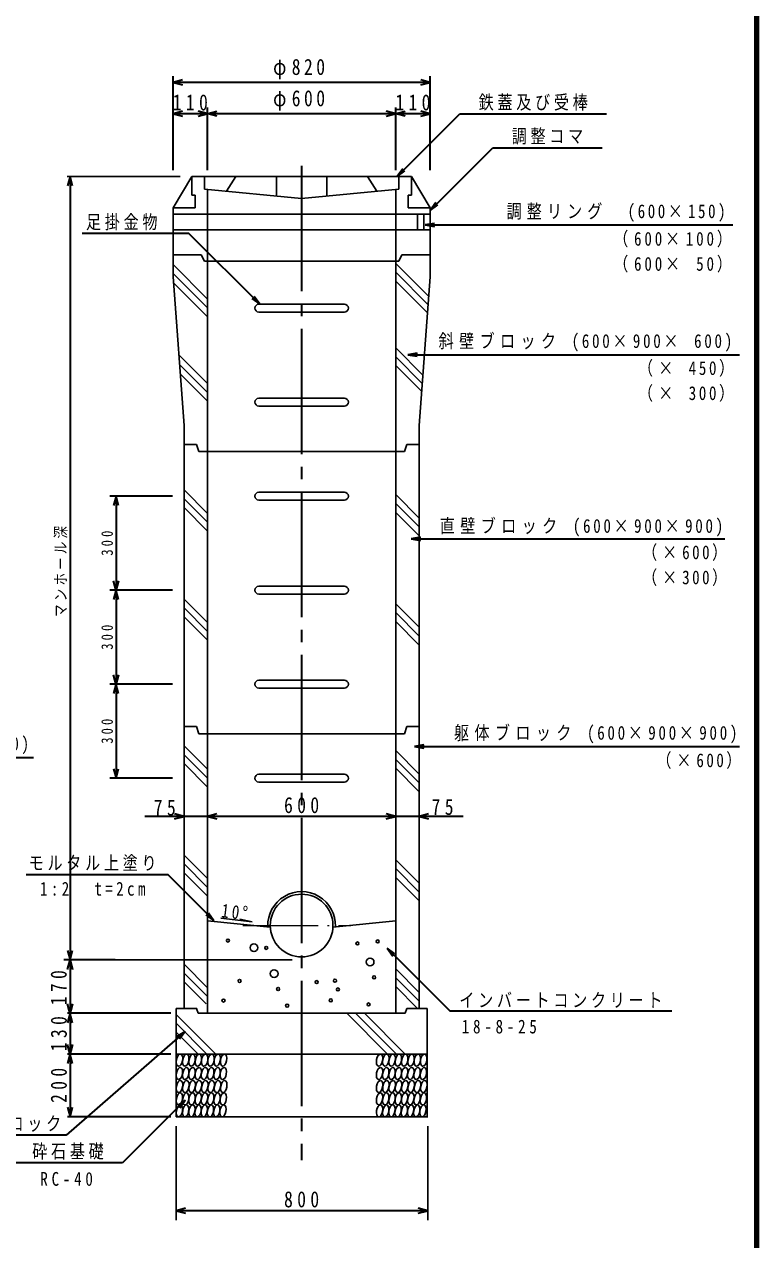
# Model space of a CAD drawing. Units: millimetres on the paper, scale 1:20. Extents: x 20 to 821, y 20 to 574.
# Drawn here: x 704.2 to 821, y 138.4 to 332.3 of the extents above; entities that cross this region are included whole.
import ezdxf

# ---------------------------------------------------------------- set-up
doc = ezdxf.new("R2010")
doc.units = ezdxf.units.MM
doc.linetypes.add('LONG_DASHED_DOTTED', pattern=[15.25, 12, -1.5, 0.25, -1.5])
doc.linetypes.add('USER1', pattern=[26, 20, -2, 2, -2])
for name, color, linetype, lineweight in [('中心線', 8, 'USER1', 35), ('寸法線・引出線', 7, 'Continuous', 35), ('枠', 7, 'Continuous', 30), ('構造図', 7, 'Continuous', 25)]:
    doc.layers.add(name, color=color, linetype=linetype, lineweight=lineweight)
doc.styles.add('ＭＳ ゴシック', font='')
doc.styles.get('ＭＳ ゴシック').set_extended_font_data('MS Gothic')

msp = doc.modelspace()

# ---------------------------------------------------------------- linework, layer by layer
at = {"layer": '中心線'}
msp.add_line((748.435, 309.763), (748.435, 151.116), dxfattribs=at)
at = {"layer": '寸法線・引出線'}
for p, q in [((727.935, 309.073), (727.935, 324.073)), ((768.935, 309.073), (768.935, 324.073)), ((729.435, 323.473), (727.935, 323.073)), ((768.935, 323.073), (727.935, 323.073)), ((727.935, 323.073), (729.435, 322.673)), ((768.935, 323.073), (767.435, 323.473)), ((767.435, 322.673), (768.935, 323.073)), ((729.435, 318.473), (727.935, 318.073)), ((768.935, 318.073), (727.935, 318.073)), ((727.935, 318.073), (729.435, 317.673)), ((731.935, 317.673), (734.935, 318.473)), ((734.935, 317.673), (731.935, 318.473)), ((733.435, 309.073), (733.435, 319.073)), ((761.935, 317.673), (764.935, 318.473)), ((764.935, 317.673), (761.935, 318.473)), ((763.435, 309.073), (763.435, 319.073)), ((763.665, 308.073), (773.665, 318.073)), ((768.935, 318.073), (767.435, 318.473)), ((767.435, 317.673), (768.935, 318.073)), ((773.665, 318.073), (797.065, 318.073)), ((768.935, 302.66), (778.935, 312.66)), ((778.935, 312.66), (796.335, 312.66)), ((764.549, 309.31), (763.665, 308.073)), ((763.665, 308.073), (764.902, 308.957)), ((711.517, 308.073), (711.117, 306.573)), ((711.517, 308.073), (711.517, 158.073)), ((711.917, 306.573), (711.517, 308.073)), ((769.818, 303.898), (768.935, 302.66)), ((768.935, 302.66), (770.172, 303.544)), ((769.621, 300.593), (768.121, 300.343)), ((730.466, 298.976), (713.436, 298.976)), ((741.745, 287.698), (730.466, 298.976)), ((768.121, 300.343), (817.218, 300.343)), ((768.121, 300.343), (769.621, 300.093)), ((741.745, 287.698), (740.861, 288.935)), ((740.507, 288.582), (741.745, 287.698)), ((766.88, 279.887), (765.38, 279.637)), ((765.38, 279.637), (766.88, 279.387)), ((765.38, 279.637), (818.242, 279.637)), ((727.851, 257.073), (717.851, 257.073)), ((718.851, 257.073), (718.451, 255.573)), ((719.251, 255.573), (718.851, 257.073)), ((718.851, 257.073), (718.851, 212.073)), ((767.385, 250.503), (765.885, 250.253)), ((765.885, 250.253), (767.385, 250.003)), ((765.885, 250.253), (815.945, 250.253)), ((719.251, 240.573), (718.451, 243.573)), ((719.251, 243.573), (718.451, 240.573)), ((727.851, 242.073), (717.851, 242.073)), ((727.851, 227.073), (717.851, 227.073)), ((719.251, 225.573), (718.451, 228.573)), ((719.251, 228.573), (718.451, 225.573)), ((767.912, 217.383), (766.412, 217.133)), ((654.578, 215.402), (705.669, 215.402)), ((766.412, 217.133), (818.251, 217.133)), ((766.412, 217.133), (767.912, 216.883)), ((718.451, 213.573), (718.851, 212.073)), ((718.851, 212.073), (719.251, 213.573)), ((727.851, 212.073), (717.851, 212.073)), ((774.169, 205.966), (723.406, 205.966)), ((729.685, 205.966), (728.185, 206.366)), ((728.185, 205.566), (729.685, 205.966)), ((734.935, 206.366), (733.435, 205.966)), ((733.435, 205.966), (734.935, 205.566)), ((763.435, 205.966), (761.935, 206.366)), ((761.935, 205.566), (763.435, 205.966)), ((768.685, 206.366), (767.185, 205.966)), ((767.185, 205.966), (768.685, 205.566)), ((727.163, 196.671), (704.501, 196.671)), ((734.45, 189.385), (727.163, 196.671)), ((734.45, 189.385), (733.213, 190.269)), ((733.566, 190.622), (734.45, 189.385)), ((711.117, 184.573), (711.517, 183.073)), ((711.517, 183.073), (711.917, 184.573)), ((762.084, 184.938), (772.084, 174.938)), ((763.321, 184.054), (762.084, 184.938)), ((762.084, 184.938), (762.968, 183.701)), ((718.698, 183.073), (710.517, 183.073)), ((711.117, 181.573), (711.517, 183.073)), ((711.517, 183.073), (711.917, 181.573)), ((711.917, 173.073), (711.117, 176.073)), ((711.917, 176.073), (711.117, 173.073)), ((727.591, 174.573), (711.117, 174.573)), ((772.084, 174.938), (807.484, 174.938)), ((729.86, 171.649), (710.907, 155.133)), ((728.423, 170.818), (729.86, 171.649)), ((729.86, 171.649), (728.975, 170.444)), ((711.917, 166.573), (711.117, 169.573)), ((711.917, 169.573), (711.117, 166.573)), ((727.591, 168.073), (711.117, 168.073)), ((711.117, 159.573), (711.517, 158.073)), ((711.517, 158.073), (711.917, 159.573)), ((729.868, 160.728), (719.868, 150.728)), ((729.868, 160.728), (728.631, 159.844)), ((728.984, 159.49), (729.868, 160.728)), ((727.591, 158.073), (711.117, 158.073)), ((710.907, 155.133), (690.131, 155.133)), ((719.868, 150.728), (702.468, 150.728)), ((729.935, 143.473), (728.435, 143.073)), ((768.536, 143.073), (728.435, 143.073)), ((728.435, 143.073), (729.935, 142.673)), ((768.536, 143.073), (767.036, 143.473)), ((767.036, 142.673), (768.536, 143.073))]:
    msp.add_line(p, q, dxfattribs=at)
at = {"layer": '寸法線・引出線', "lineweight": 25}
for p, q in [((746.935, 183.073), (713.185, 183.073)), ((728.435, 156.573), (728.435, 141.573)), ((768.536, 156.573), (768.536, 141.573))]:
    msp.add_line(p, q, dxfattribs=at)
at = {"layer": '枠', "lineweight": 140}
msp.add_line((821, 20), (821, 574), dxfattribs=at)
at = {"layer": '構造図'}
for p, q in [((729.06, 308.073), (711.068, 308.073)), ((730.935, 308.073), (727.935, 303.073)), ((730.935, 305.073), (730.935, 308.073)), ((765.935, 308.073), (730.935, 308.073)), ((732.935, 306.073), (732.935, 308.073)), ((737.935, 308.073), (736.435, 305.734)), ((744.435, 304.96), (744.435, 308.073)), ((752.435, 304.96), (752.435, 308.073)), ((758.935, 308.073), (760.435, 305.734)), ((763.935, 306.073), (763.935, 308.073)), ((765.935, 308.073), (768.935, 303.073)), ((765.935, 305.073), (765.935, 308.073)), ((731.435, 305.073), (730.935, 305.073)), ((731.435, 303.073), (731.435, 305.073)), ((748.435, 304.573), (732.935, 306.073)), ((733.435, 294.573), (733.435, 306.024)), ((763.935, 306.073), (748.435, 304.573)), ((763.435, 294.573), (763.435, 306.024)), ((765.435, 303.073), (765.435, 305.073)), ((765.935, 305.073), (765.435, 305.073)), ((727.935, 303.073), (727.935, 292.073)), ((731.435, 303.073), (727.935, 303.073)), ((727.935, 295.573), (727.935, 303.073)), ((768.935, 303.073), (765.435, 303.073)), ((768.935, 303.073), (768.935, 292.073)), ((768.935, 295.573), (768.935, 303.073)), ((768.935, 302.073), (727.935, 302.073)), ((733.435, 301.823), (733.435, 174.573)), ((763.435, 301.823), (763.435, 174.573)), ((766.935, 299.573), (766.935, 302.073)), ((767.935, 299.573), (767.935, 302.073)), ((768.935, 299.573), (727.935, 299.573)), ((732.435, 295.573), (727.935, 295.573)), ((732.435, 295.573), (732.935, 294.573)), ((764.435, 295.573), (763.935, 294.573)), ((768.935, 295.573), (764.435, 295.573)), ((733.435, 288.504), (727.935, 294.004)), ((763.935, 294.573), (732.935, 294.573)), ((768.703, 288.926), (763.435, 294.195)), ((733.435, 287.09), (727.935, 292.59)), ((727.935, 292.073), (729.685, 268.323)), ((733.435, 285.676), (728.006, 291.104)), ((768.606, 287.609), (763.435, 292.78)), ((768.509, 286.292), (763.435, 291.366)), ((768.935, 292.073), (767.185, 268.323)), ((741.61, 287.698), (755.26, 287.698)), ((755.26, 286.448), (741.61, 286.448)), ((733.435, 275.036), (728.852, 279.618)), ((767.778, 276.383), (763.435, 280.727)), ((767.681, 275.066), (763.435, 279.312)), ((733.435, 273.622), (728.965, 278.092)), ((767.584, 273.748), (763.435, 277.898)), ((733.435, 272.208), (729.077, 276.565)), ((741.61, 272.698), (755.26, 272.698)), ((755.26, 271.448), (741.61, 271.448)), ((729.685, 268.323), (729.685, 175.323)), ((767.185, 268.323), (767.185, 175.323)), ((731.685, 265.323), (729.685, 265.323)), ((731.685, 265.323), (732.035, 264.173)), ((732.035, 264.173), (764.835, 264.173)), ((765.185, 265.323), (764.835, 264.173)), ((765.185, 265.323), (767.185, 265.323)), ((733.435, 254.319), (729.685, 258.069)), ((733.435, 252.904), (729.685, 256.654)), ((741.61, 257.698), (755.26, 257.698)), ((755.26, 256.448), (741.61, 256.448)), ((767.185, 253.569), (763.435, 257.319)), ((733.435, 251.49), (729.685, 255.24)), ((767.185, 252.154), (763.435, 255.904)), ((767.185, 250.74), (763.435, 254.49)), ((741.61, 242.698), (755.26, 242.698)), ((733.435, 236.898), (729.685, 240.648)), ((755.26, 241.448), (741.61, 241.448)), ((733.435, 235.484), (729.685, 239.234)), ((767.185, 236.148), (763.435, 239.898)), ((733.435, 234.07), (729.685, 237.82)), ((767.185, 234.734), (763.435, 238.484)), ((767.185, 233.32), (763.435, 237.07)), ((741.61, 227.698), (755.26, 227.698)), ((755.26, 226.448), (741.61, 226.448)), ((729.685, 220.323), (731.685, 220.323)), ((731.685, 220.323), (732.035, 219.173)), ((764.835, 219.173), (732.035, 219.173)), ((765.185, 220.323), (764.835, 219.173)), ((767.185, 220.323), (765.185, 220.323)), ((733.435, 213.49), (729.685, 217.24)), ((733.435, 212.076), (729.685, 215.826)), ((767.185, 212.74), (763.435, 216.49)), ((733.435, 210.662), (729.685, 214.412)), ((767.185, 211.326), (763.435, 215.076)), ((767.185, 209.912), (763.435, 213.662)), ((741.61, 212.698), (755.26, 212.698)), ((755.26, 211.448), (741.61, 211.448)), ((733.435, 196.07), (729.685, 199.82)), ((733.435, 194.656), (729.685, 198.406)), ((767.185, 195.32), (763.435, 199.07)), ((733.435, 193.241), (729.685, 196.991)), ((767.185, 193.906), (763.435, 197.656)), ((767.185, 192.491), (763.435, 196.241)), ((743.439, 188.328), (733.435, 189.329)), ((735.557, 189.742), (740.536, 189.162)), ((740.536, 189.162), (738.577, 189.566)), ((753.43, 188.328), (763.435, 189.329)), ((733.435, 178.649), (729.685, 182.399)), ((733.435, 177.235), (729.685, 180.985)), ((767.185, 177.899), (763.435, 181.649)), ((733.183, 176.073), (729.685, 179.571)), ((767.185, 176.485), (763.435, 180.235)), ((766.933, 175.323), (763.435, 178.821)), ((728.435, 158.073), (728.435, 175.323)), ((728.435, 175.323), (731.735, 175.323)), ((731.685, 175.323), (731.935, 174.573)), ((731.935, 174.573), (764.935, 174.573)), ((762.124, 168.073), (755.624, 174.573)), ((763.538, 168.073), (757.038, 174.573)), ((764.952, 168.073), (758.452, 174.573)), ((764.935, 174.573), (765.185, 175.323)), ((765.185, 175.323), (768.435, 175.323)), ((768.435, 175.323), (768.435, 158.073)), ((734.749, 168.073), (728.435, 174.387)), ((733.335, 168.073), (728.435, 172.973)), ((731.921, 168.073), (728.435, 171.559)), ((728.435, 168.073), (768.435, 168.073)), ((768.536, 158.073), (728.435, 158.073))]:
    msp.add_line(p, q, dxfattribs=at)
at = {"layer": '構造図', "color": 8, "linetype": 'LONG_DASHED_DOTTED', "lineweight": 13}
msp.add_line((739.08, 188.573), (756.301, 188.573), dxfattribs=at)
at = {"layer": '構造図'}
for centre, radius in [((748.435, 188.573), 5), ((736.676, 186.169), 0.241), ((760.566, 186.026), 0.241), ((740.824, 185.035), 0.615), ((742.785, 184.999), 0.241), ((757.339, 185.71), 0.241), ((759.356, 182.755), 0.615), ((744.05, 180.895), 0.615), ((759.994, 180.304), 0.241), ((738.536, 179.731), 0.241), ((744.687, 178.444), 0.241), ((750.835, 179.539), 0.241), ((753.746, 179.77), 0.241), ((754.217, 178.375), 0.241), ((735.972, 176.608), 0.241), ((753.081, 176.628), 0.241), ((746.128, 175.793), 0.241), ((759.111, 175.985), 0.241)]:
    msp.add_circle(centre, radius, dxfattribs=at)
for centre, radius, start, end in [((741.61, 287.073), 0.625, 90, 270), ((755.26, 287.073), 0.625, 270, 90), ((741.61, 272.073), 0.625, 90, 270), ((755.26, 272.073), 0.625, 270, 90), ((741.61, 257.073), 0.625, 90, 270), ((755.26, 257.073), 0.625, 270, 90), ((741.61, 242.073), 0.625, 90, 270), ((755.26, 242.073), 0.625, 270, 90), ((741.61, 227.073), 0.625, 90, 270), ((755.26, 227.073), 0.625, 270, 90), ((741.61, 212.073), 0.625, 90, 270), ((755.26, 212.073), 0.625, 270, 90), ((748.435, 188.573), 5.4, 358.1958, 181.80417)]:
    msp.add_arc(centre, radius, start, end, dxfattribs=at)
for centre, major_axis, ratio in [((728.953, 167.091), (0.171, 0.967), 0.5), ((729.958, 167.091), (0.171, 0.967), 0.5), ((730.963, 167.091), (0.171, 0.967), 0.5), ((731.967, 167.091), (0.171, 0.967), 0.5), ((732.972, 167.091), (0.171, 0.967), 0.5), ((733.977, 167.091), (0.171, 0.967), 0.5), ((734.981, 167.091), (0.171, 0.967), 0.5), ((735.986, 167.091), (0.171, 0.967), 0.5), ((760.859, 167.091), (0.171, 0.967), 0.5), ((761.864, 167.091), (0.171, 0.967), 0.5), ((762.868, 167.091), (0.171, 0.967), 0.5), ((763.873, 167.091), (0.171, 0.967), 0.5), ((764.878, 167.091), (0.171, 0.967), 0.5), ((765.882, 167.091), (0.171, 0.967), 0.5), ((766.887, 167.091), (0.171, 0.967), 0.5), ((767.892, 167.091), (0.171, 0.967), 0.5), ((728.95, 164.96), (0.17, 0.962), 0.499999), ((729.949, 164.96), (0.17, 0.962), 0.499999), ((730.948, 164.96), (0.17, 0.962), 0.499999), ((731.947, 164.96), (0.17, 0.962), 0.499999), ((732.946, 164.96), (0.17, 0.962), 0.499999), ((733.946, 164.96), (0.17, 0.962), 0.499999), ((734.945, 164.96), (0.17, 0.962), 0.499999), ((735.944, 164.96), (0.17, 0.962), 0.499999), ((760.856, 164.96), (0.17, 0.962), 0.499999), ((761.855, 164.96), (0.17, 0.962), 0.499999), ((762.854, 164.96), (0.17, 0.962), 0.499999), ((763.853, 164.96), (0.17, 0.962), 0.499999), ((764.852, 164.96), (0.17, 0.962), 0.499999), ((765.851, 164.96), (0.17, 0.962), 0.499999), ((766.85, 164.96), (0.17, 0.962), 0.499999), ((767.849, 164.96), (0.17, 0.962), 0.499999), ((728.955, 162.883), (0.171, 0.971), 0.5), ((729.964, 162.883), (0.171, 0.971), 0.5), ((730.973, 162.883), (0.171, 0.971), 0.5), ((731.982, 162.883), (0.171, 0.971), 0.5), ((732.991, 162.883), (0.171, 0.971), 0.5), ((734, 162.883), (0.171, 0.971), 0.5), ((735.008, 162.883), (0.171, 0.971), 0.5), ((736.017, 162.883), (0.171, 0.971), 0.5), ((760.861, 162.883), (0.171, 0.971), 0.5), ((761.87, 162.883), (0.171, 0.971), 0.5), ((762.879, 162.883), (0.171, 0.971), 0.5), ((763.888, 162.883), (0.171, 0.971), 0.5), ((764.897, 162.883), (0.171, 0.971), 0.5), ((765.905, 162.883), (0.171, 0.971), 0.5), ((766.914, 162.883), (0.171, 0.971), 0.5), ((767.923, 162.883), (0.171, 0.971), 0.5), ((728.95, 160.901), (0.17, 0.962), 0.499999), ((729.949, 160.901), (0.17, 0.962), 0.499999), ((730.948, 160.901), (0.17, 0.962), 0.499999), ((731.947, 160.901), (0.17, 0.962), 0.499999), ((732.946, 160.901), (0.17, 0.962), 0.499999), ((733.946, 160.901), (0.17, 0.962), 0.499999), ((734.945, 160.901), (0.17, 0.962), 0.499999), ((735.944, 160.901), (0.17, 0.962), 0.499999), ((760.856, 160.901), (0.17, 0.962), 0.499999), ((761.855, 160.901), (0.17, 0.962), 0.499999), ((762.854, 160.901), (0.17, 0.962), 0.499999), ((763.853, 160.901), (0.17, 0.962), 0.499999), ((764.852, 160.901), (0.17, 0.962), 0.499999), ((765.851, 160.901), (0.17, 0.962), 0.499999), ((766.85, 160.901), (0.17, 0.962), 0.499999), ((767.849, 160.901), (0.17, 0.962), 0.499999), ((728.95, 158.992), (0.168, 0.953), 0.500001), ((729.94, 158.992), (0.168, 0.953), 0.500001), ((730.93, 158.992), (0.168, 0.953), 0.500001), ((731.919, 158.992), (0.168, 0.953), 0.500001), ((732.909, 158.992), (0.168, 0.953), 0.500001), ((733.899, 158.992), (0.168, 0.953), 0.500001), ((734.889, 158.992), (0.168, 0.953), 0.500001), ((735.878, 158.992), (0.168, 0.953), 0.500001), ((760.856, 158.992), (0.168, 0.953), 0.500001), ((761.846, 158.992), (0.168, 0.953), 0.500001), ((762.836, 158.992), (0.168, 0.953), 0.500001), ((763.825, 158.992), (0.168, 0.953), 0.500001), ((764.815, 158.992), (0.168, 0.953), 0.500001), ((765.805, 158.992), (0.168, 0.953), 0.500001), ((766.794, 158.992), (0.168, 0.953), 0.500001), ((767.784, 158.992), (0.168, 0.953), 0.500001)]:
    msp.add_ellipse(centre, major_axis=major_axis, ratio=ratio, dxfattribs=at)

# ---------------------------------------------------------------- texts
at = {"layer": '寸法線・引出線', "attachment_point": 7, "style": 'ＭＳ ゴシック'}
for s, insert, char_height in [('\\T1.4;\\W0.8;φ820', (743.885, 323.573), 2.566), ('\\T1.5;\\W0.8;110', (727.885, 318.573), 2.566), ('\\T1.4;\\W0.8;φ600', (743.885, 318.573), 2.566), ('\\T1.5;\\W0.8;110', (763.385, 318.573), 2.566), ('\\T1.25;\\W0.8;鉄蓋及び受棒', (776.665, 318.573), 2.199), ('\\T1.25;\\W0.8;調整コマ', (781.935, 313.16), 2.199), ('\\T1.34;\\W0.8;調整リング\u3000(600×150)', (781.121, 300.843), 2.199), ('\\T1.25;\\W0.8;足掛金物', (714.045, 299.476), 2.199), ('\\T1.38;\\W0.8;（600×100）', (798.13, 296.747), 2.199), ('\\T1.38;\\W0.8;（600×\\~50）', (798.13, 292.747), 2.199), ('\\T1.36;\\W0.8;斜壁ブロック\\~(600×900×\\~600)', (770.28, 280.137), 2.199), ('\\T1.35;\\W0.8;（×\\~450）', (802.072, 276.121), 2.199), ('\\T1.35;\\W0.8;（×\\~300）', (802.072, 272.121), 2.199), ('\\T1.36;\\W0.8;直壁ブロック\\~(600×900×900)', (770.47, 250.638), 2.199), ('\\T1.33;\\W0.8;（×600）', (802.74, 246.73), 2.199), ('\\T1.33;\\W0.8;（×300）', (802.74, 242.73), 2.199), ('\\T1.36;\\W0.8;躯体ブロック\\~(600×900×900)', (772.736, 217.633), 2.199), ('\\T1.36;\\W0.8;躯体ブロック\\~(600×900×900)', (659.767, 215.902), 2.199), ('\\T1.33;\\W0.8;（×600）', (805.006, 213.552), 2.199), ('\\T1.5;\\W0.8;75', (724.86, 206.078), 2.566), ('\\T1.5;\\W0.8;600', (745.635, 206.466), 2.566), ('\\T1.5;\\W0.8;75', (769.162, 206.179), 2.566), ('\\T1.25;\\W0.8;モルタル上塗り', (704.906, 197.304), 2.199), ('\\T1.45;\\W0.8;1:2\u3000t=2cm', (706.706, 193.304), 2.199), ('\\T1.25;\\W0.8;インバートコンクリート', (773.584, 175.438), 2.199), ('\\T1.5;\\W0.8;18-8-25', (773.973, 171.323), 2.199), ('\\T1.25;\\W0.8;底版ブロック', (692.69, 155.633), 2.199), ('\\T1.25;\\W0.8;砕石基礎', (705.468, 151.228), 2.199), ('\\T1.5;\\W0.8;RC-40', (706.762, 147.012), 2.199), ('\\T1.5;\\W0.8;800', (745.635, 143.573), 2.566)]:
    msp.add_mtext(s, dxfattribs=dict(at, insert=insert, char_height=char_height))
at = {"layer": '寸法線・引出線', "attachment_point": 7, "rotation": 90, "style": 'ＭＳ ゴシック'}
for s, insert, char_height in [('\\T1.25;\\W0.8;マンホール深', (711.122, 237.811), 1.833), ('\\T1.5;\\W0.8;300', (718.351, 247.573), 1.833), ('\\T1.5;\\W0.8;300', (718.351, 232.573), 1.833), ('\\T1.5;\\W0.8;300', (718.351, 217.573), 1.833), ('\\T1.5;\\W0.8;170', (711, 175.855), 2.566), ('\\T1.5;\\W0.8;130', (711.017, 168.523), 2.566), ('\\T1.5;\\W0.8;200', (711.017, 160.273), 2.566)]:
    msp.add_mtext(s, dxfattribs=dict(at, insert=insert, char_height=char_height))
at = {"layer": '構造図', "insert": (735.533, 189.857), "char_height": 2.199, "attachment_point": 7, "rotation": 353.363, "style": 'ＭＳ ゴシック'}
msp.add_mtext('\\T1.38;\\W0.8;10°', dxfattribs=at)

doc.saveas('drawing.dxf')
